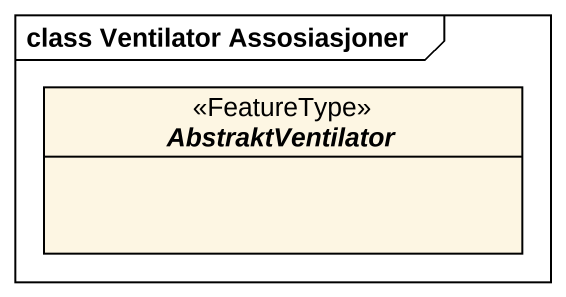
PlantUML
@startuml
mainframe class Ventilator Assosiasjoner
hide circle
hide empty members
abstract class AbstraktVentilator <<FeatureType>>
@enduml
